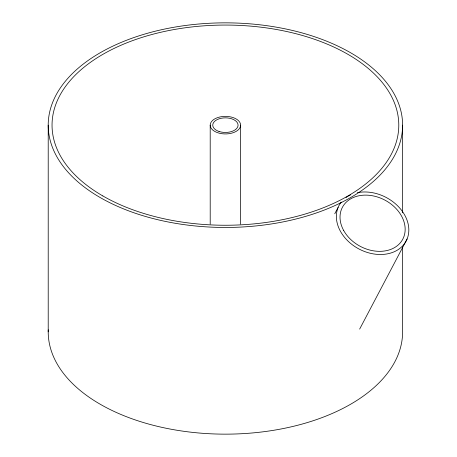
<?xml version="1.0" encoding="UTF-8"?>
<svg xmlns="http://www.w3.org/2000/svg" width="457" height="457" viewBox="0 0 457 457"><rect width="100%" height="100%" fill="white"/><g stroke="black" fill="none" stroke-linecap="round" stroke-linejoin="round"><path stroke-width="0.69" d="M334.775 213.767L338.094 207.467M359.648 329.091L407.09 238.994M402.611 125.155A177.202 102.305 0 0 1 136.814 213.756A177.202 102.305 0 0 1 136.814 36.554A177.202 102.305 0 0 1 402.611 125.155L402.611 212.819M402.611 247.031L402.611 331.845A177.202 102.305 0 0 1 223.644 434.144A177.202 102.305 0 0 1 48.248 329.805M240.622 125.155A15.212 8.78 0 0 1 217.806 132.758A15.212 8.78 0 0 1 217.806 117.552A15.212 8.78 0 0 1 240.622 125.155L240.622 224.09M210.203 125.155L210.203 224.09M48.214 125.155L48.214 331.845M357.34 192.7A37.971 29.134 27.8 0 1 408.592 226.449A37.971 29.134 27.8 0 1 365.2 251.744A37.971 29.134 27.8 0 1 341.248 202.085M346.018 197.533A37.971 29.134 27.8 0 1 350.685 194.836M343.613 230.374A34.144 26.198 27.8 0 0 399.978 243.204A34.144 26.198 27.8 0 0 374.192 196.116A34.144 26.198 27.8 0 0 343.613 230.374M102.825 195.933A173.369 100.094 0 0 0 392.877 151.061A173.369 100.094 0 0 0 180.544 28.471A173.369 100.094 0 0 0 102.825 195.933M219.086 131.485A12.659 7.306 0 0 0 238.068 125.155A12.659 7.306 0 0 0 219.086 118.826A12.659 7.306 0 0 0 219.086 131.485"/></g></svg>
